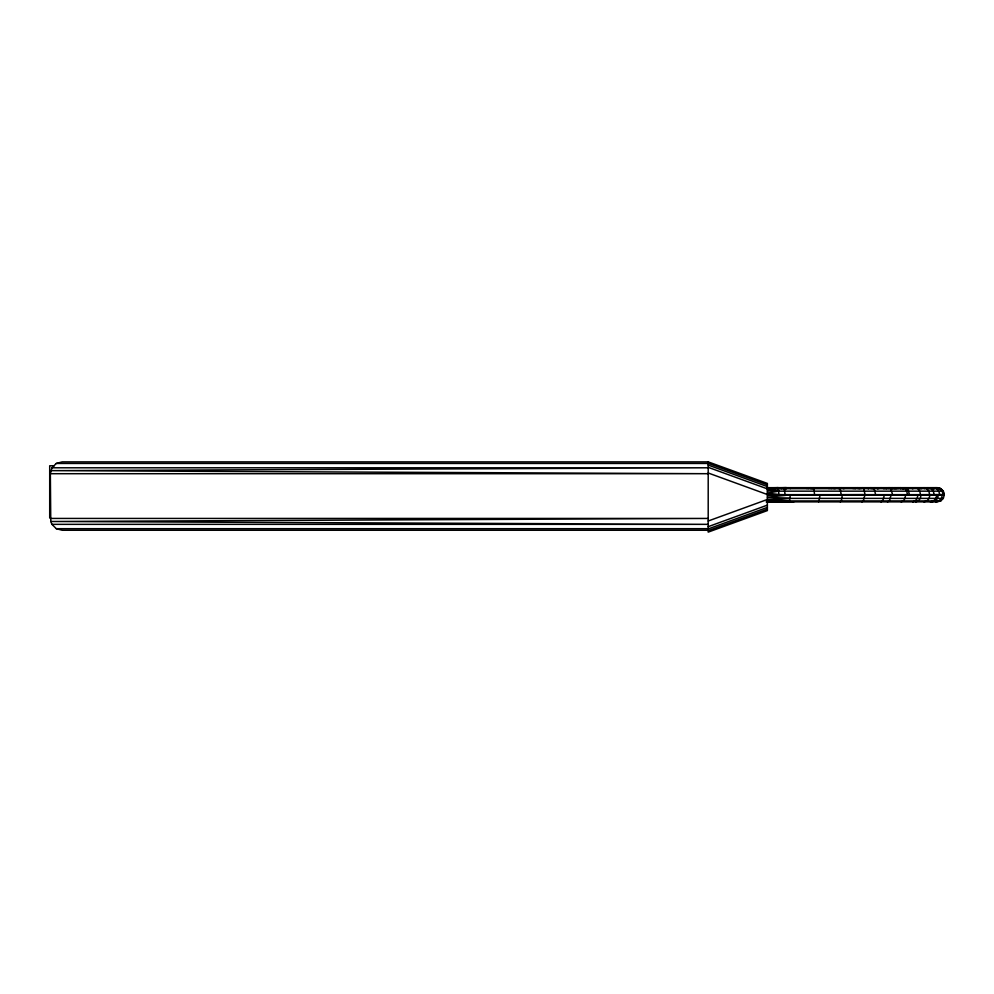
<?xml version="1.0" encoding="UTF-8"?>
<svg xmlns="http://www.w3.org/2000/svg" width="994" height="994" viewBox="0 0 994 994"><rect width="100%" height="100%" fill="white"/><g stroke="black" fill="none" stroke-linecap="round" stroke-linejoin="round"><path stroke-width="1.49" d="M860.941 488.601L862.307 487.669L863.699 488.601L865.053 494.652L790.329 494.888L789.348 501.871L767.368 501.684L789.845 500.926L940.784 500.926L943.343 498.379L944.3 494.652L943.368 491.16L940.809 488.601L937.33 487.669L766.635 487.669M820.125 494.888L818.596 501.871M842.328 494.888L841.309 500.926L840.278 501.871M865.053 494.652L863.252 500.926L861.885 501.871M708.2 530.262L62.2 530.262L56.285 528.684L51.949 524.347L50.769 521.49L50.359 473.703L51.949 467.789L56.285 463.452L62.2 461.875L708.2 461.875L767.368 483.407L767.368 510.593L708.2 532.125L708.2 461.875M935.739 487.669L939.665 488.601L942.188 491.16L943.107 494.652L884.399 494.888L882.672 500.926L880.933 501.871M917.909 494.888L917.214 498.379L915.3 500.926L912.703 501.871M921.04 494.888L920.307 498.379L918.332 500.926L915.623 501.871M929.937 494.888L929.141 498.379L926.942 500.926L923.935 501.871M938.361 494.888L937.479 498.379L935.056 500.926L931.763 501.871M942.374 494.888L941.455 498.379L938.945 500.926L935.553 501.871M777.917 488.601L778.314 487.669L767.368 487.843L786.515 487.669L785.695 488.601M783.844 488.601L784.291 487.669M812.533 488.601L813.241 487.669L813.862 488.601L814.571 494.652M838.178 488.601L839.197 487.669L840.178 488.601L841.185 494.652M810.247 488.601L811.377 487.669M831.903 488.601L833.37 487.669M870.881 488.601L872.446 487.669M840.315 488.601L841.955 487.669M887.431 501.871L889.307 500.926L891.196 494.888L892.6 494.652L890.686 488.601L888.773 487.669L885.48 488.601M886.76 488.601L888.686 487.669M781.334 488.601L783.322 487.669L785.446 488.601M855.499 488.601L857.499 487.669M786.217 488.601L788.292 487.669L790.491 488.601M806.879 488.601L809.066 487.669M901.111 501.871L903.36 500.926L905 498.379L905.596 494.888L907.385 494.652L906.776 491.16L905.087 488.601L902.8 487.669M808.383 488.601L810.669 487.669L813.08 488.601M900.39 488.601L902.676 487.669M902.08 488.601L904.428 487.669M830.822 488.601L833.183 487.669L835.668 488.601M868.346 488.601L870.732 487.669L873.005 488.601M828.909 488.601L831.394 487.669M853.076 488.601L855.598 487.669M708.2 521.005L767.368 499.473M708.2 526.671L767.368 505.138M708.2 528.945L767.368 507.412M708.2 530.684L767.368 509.152M839.023 488.601L841.607 487.669L844.217 488.601M871.813 488.601L874.496 487.669M912.256 488.601L914.94 487.669M878.485 488.601L881.218 487.669M854.517 488.601L857.275 487.669L860.009 488.601M888.027 488.601L890.86 487.669M868.035 488.601L870.968 487.669L873.85 488.601M905.186 487.669L902.204 488.601L898.7 487.669M920.494 488.601L923.488 487.669M886.151 488.601L889.183 487.669L892.239 488.601M877.429 488.601L880.498 487.669M912.74 488.601L915.859 487.669M924.544 488.601L927.688 487.669M889.133 488.601L892.301 487.669M921.04 488.601L924.283 487.669M930.322 501.871L933.552 500.926L935.926 498.379L936.795 494.888L935.876 494.652M891.556 488.601L894.898 487.669M929.502 488.601L932.832 487.669M893.73 488.601L897.085 487.669M927.402 488.601L930.744 487.669M895.01 488.601L898.439 487.669M935.516 501.871L938.945 500.926M932.024 488.601L936 487.669M931.651 488.601L935.093 487.669M896.377 488.601L899.843 487.669M933.192 488.601L936.671 487.669M896.774 488.601L900.378 487.669M933.59 488.601L937.081 487.669M940.784 500.926L937.267 501.871L766.138 501.871M943.368 491.16L778.7 491.16L767.368 493.148L778.811 494.652L790.329 494.888L767.368 497.186L790.193 498.379L943.343 498.379M768.735 488.514L778.314 487.669M864.606 494.888L884.399 494.888M768.834 488.576L786.515 487.669M767.368 499.236L790.193 498.379L767.368 500.79L789.845 500.926M774.972 501.461L767.368 501.672L793.858 501.871M940.809 488.601L767.368 488.688L778.7 491.16L778.811 494.652L767.368 494.888L944.275 494.888L942.908 491.16L940.361 488.601L936.882 487.669M56.285 463.452L708.2 463.452M54.285 465.776L49.7 465.776L49.7 517.837M51.949 467.789L708.2 467.789L50.769 470.634L708.2 473.703L50.359 473.703M767.368 494.652L944.3 494.652M50.359 518.433L708.2 518.433L50.769 521.49L708.2 524.347L51.949 524.347M56.285 528.684L708.2 528.684M767.368 490.974L778.7 491.16L778.004 487.669L767.368 488.066L778.414 488.601M768.884 501.485L793.175 501.871M767.368 501.473L789.845 501.871M785.111 488.563L767.368 488.066L785.782 487.669L786.589 488.601M790.329 494.888L785.086 494.652L784.191 487.669M767.368 489.21L778.7 491.16M900.626 487.669L904.105 488.601M943.84 494.652L943.107 494.652M900.042 487.669L903.496 488.601M900.489 487.669L903.968 488.601M935.317 487.669L938.746 488.601M897.234 487.669L900.589 488.601M933.031 487.669L936.373 488.601L938.808 491.16L939.715 494.652M930.956 487.669L934.31 488.601M895.482 487.669L898.837 488.601M924.495 487.669L927.725 488.601M889.431 487.669L892.649 488.601M943.468 494.652L944.275 494.888M927.862 487.669L931.005 488.601L933.316 491.16L934.161 494.652M892.413 487.669L895.582 488.601M916.058 487.669L919.177 488.601M881.367 487.669L884.436 488.601M923.662 487.669L926.656 488.601L928.843 491.16L929.651 494.652M905.671 487.669L908.653 488.601M891.369 487.669L894.202 488.601M881.169 487.669L883.89 488.601M915.101 487.669L917.785 488.601L919.748 491.16L920.469 494.652M875.018 487.669L877.714 488.601M708.2 463.316L767.368 484.848M708.2 465.055L767.368 486.588M708.2 467.329L767.368 488.862M708.2 472.995L767.368 494.527M855.735 487.669L858.257 488.601M831.518 487.669L833.991 488.601M904.565 487.669L906.913 488.601L908.628 491.16L909.261 494.652M809.191 487.669L811.365 488.601M857.313 487.669L859.313 488.601M841.694 487.669L843.334 488.601M872.533 487.669L874.086 488.601L875.639 494.652M832.935 487.669L834.401 488.601M810.781 487.669L811.887 488.601"/></g></svg>
